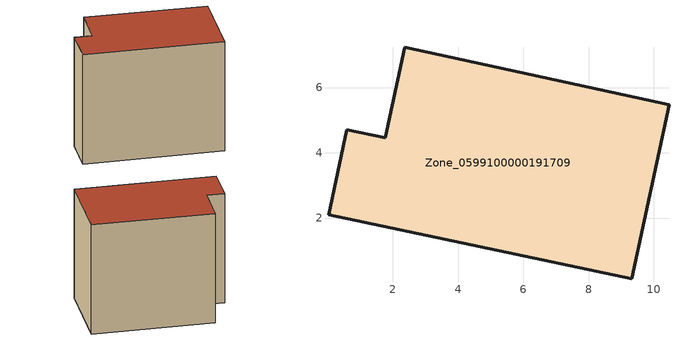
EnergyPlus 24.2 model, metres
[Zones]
Zone_0599100000191709
 floor ground (C_G): 2.36,7.23 10.46,5.48 9.32,0.14 0.02,2.1 0.59,4.71 1.77,4.46 z0
 wall outside (C_F): 0.02,2.1 9.32,0.14 10.46,5.48 2.36,7.23 1.77,4.46 0.59,4.71 0.02,2.1 z0:7.94
 roof outside (C_R): 9.32,0.14 10.46,5.48 2.36,7.23 1.77,4.46 0.59,4.71 0.02,2.1 z7.94
[BUILDING]
Pand.0599100000191709: North Axis=0; Terrain=City; Loads Convergence Tolerance Value=0.04; Temperature Convergence Tolerance Value=0.4; Solar Distribution=FullExterior; Maximum Number of Warmup Days=25; Minimum Number of Warmup Days=1
[Site:Location]
Rotterdam.The.Hague.AP_ZH_NLD Design_Conditions: Latitude=51.96; Longitude=4.45; Time Zone=1; Elevation=-4.5
[SITE:GROUNDTEMPERATURE:BUILDINGSURFACE]
18, 18, 18, 18, 18, 18, 18, 18, 18, 18, 18, 18
[MATERIAL] Thermal Absorptance=0.9; Solar Absorptance=0.7; Visible Absorptance=0.7
Name | Roughness | Thickness | Conductivity | Density | Specific Heat
G.TC.1975-1991 | MediumSmooth | 0.15 | 0.288461 | 540 | 1210
F.TC.1975-1991 | Rough | 0.3 | 0.230769 | 1920 | 840
R.TC.1975-1991 | MediumRough | 0.2 | 0.153846 | 1500 | 1000
[CONSTRUCTION]
C_G: G.TC.1975-1991
C_F: F.TC.1975-1991
C_R: R.TC.1975-1991
[ZONE]
Zone_0599100000191709: Type=1; Multiplier=1; Ceiling Height=Autocalculate; Volume=Autocalculate; Floor Area=autocalculate; Part of Total Floor Area=Yes
[ZONEINFILTRATION:DESIGNFLOWRATE]
Infil_Zone_0599100000191709: Zone or ZoneList or Space or SpaceList=Zone_0599100000191709; Schedule=AlwaysOn; Design Flow Rate Calculation Method=Flow/Area; Flow Rate per Floor Area=0.003; Constant Term Coefficient=1; Temperature Term Coefficient=0; Velocity Term Coefficient=0; Velocity Squared Term Coefficient=0
[HVACTEMPLATE:ZONE:IDEALLOADSAIRSYSTEM]
Zone_0599100000191709: Maximum Heating Supply Air Temperature=50; Minimum Cooling Supply Air Temperature=13; Maximum Heating Supply Air Humidity Ratio=0.0156; Minimum Cooling Supply Air Humidity Ratio=0.0077; Heating Limit=NoLimit; Cooling Limit=NoLimit; Dehumidification Control Type=ConstantSensibleHeatRatio; Cooling Sensible Heat Ratio=0.7; Dehumidification Setpoint=60; Humidification Control Type=None; Humidification Setpoint=30; Outdoor Air Method=None; Outdoor Air Flow Rate per Person=0.00944; Outdoor Air Flow Rate per Zone Floor Area=0; Outdoor Air Flow Rate per Zone=0; Demand Controlled Ventilation Type=None; Outdoor Air Economizer Type=NoEconomizer; Heat Recovery Type=None; Sensible Heat Recovery Effectiveness=0.7; Latent Heat Recovery Effectiveness=0.65
[ZONECONTROL:THERMOSTAT]
ThermostatControl_Zone_0599100000191709: Zone or ZoneList=Zone_0599100000191709; Control Type Schedule=DualSetpointControlType; Control 1=Thermostat_Zone_0599100000191709; Temperature Difference Between Cutout And Setpoint=0
[THERMOSTATSETPOINT:DUALSETPOINT]
Thermostat_Zone_0599100000191709: Heating Setpoint Temperature Schedule=HeatingSetpoint_Zone_0599100000191709; Cooling Setpoint Temperature Schedule=CoolingSetpoint_Zone_0599100000191709
[SCHEDULE:COMPACT]
HeatingSetpoint_Zone_0599100000191709: Through: 12/31, For: AllDays, Until: 24:00, 21
CoolingSetpoint_Zone_0599100000191709: Through: 12/31, For: AllDays, Until: 24:00, 24
DualSetpointControlType: Through: 12/31, For: AllDays, Until: 24:00, 4
AlwaysOn: Through: 12/31, For: AllDays, Until: 24:00, 1
